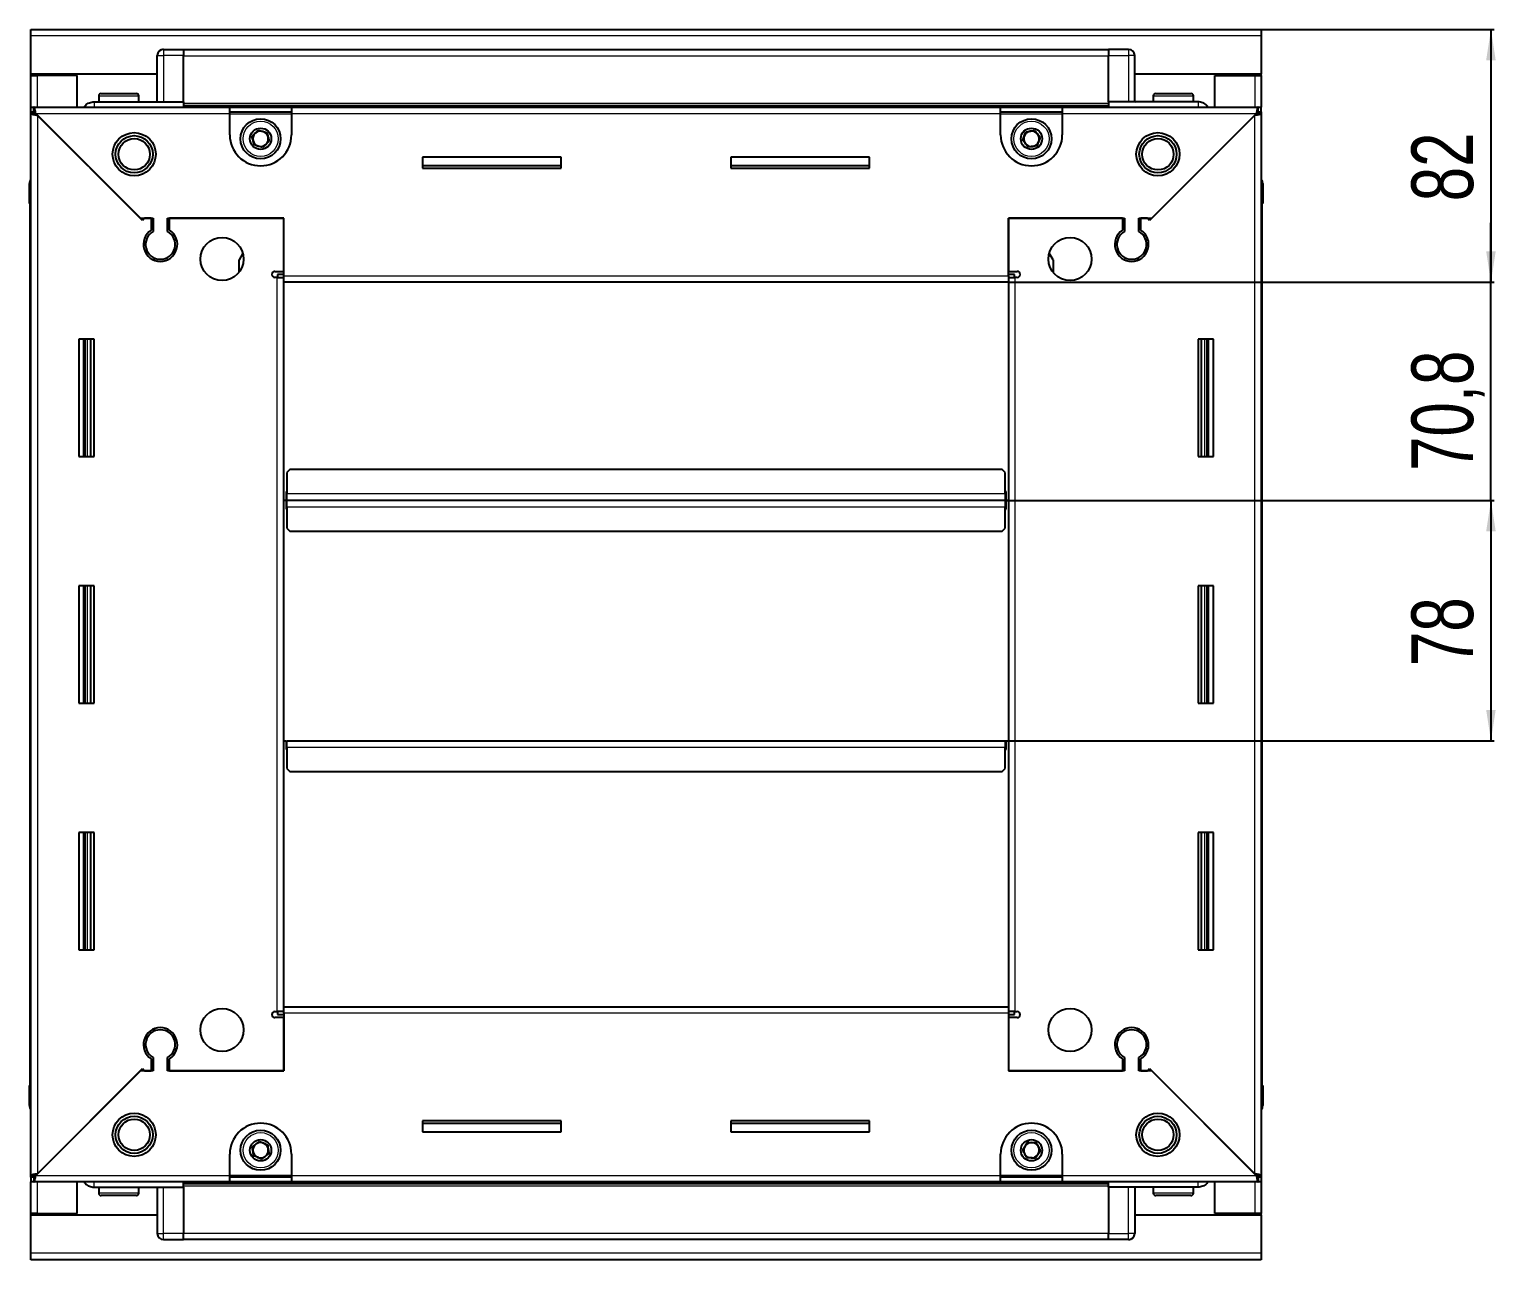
# Model space of a CAD drawing. Header units: millimetres. Extents: x 1021 to 4016, y -989 to 1486.
# Drawn here: x 3540.7 to 4016.3, y 943.2 to 1342.2 of the extents above; entities that cross this region are included whole.
import ezdxf

# ---------------------------------------------------------------- set-up
doc = ezdxf.new("R2010")
doc.units = ezdxf.units.MM
doc.layers.add('FORMAT', color=7, linetype='Continuous')
doc.styles.add('SLDTEXTSTYLE0', font='TXT', dxfattribs={"width": 0.75})
doc.dimstyles.new('SLDDIMSTYLE0', dxfattribs={"dimtxt": 20, "dimasz": 10, "dimexe": 0, "dimexo": 0.0625, "dimgap": 5, "dimtad": 2, "dimdec": 1, "dimrnd": 1e-09, "dimzin": 12, "dimdsep": 46, "dimtxsty": 'SLDTEXTSTYLE0', "dimsah": 1, "dimcen": 0.09, "dimadec": 0, "dimazin": 3, "dimtfac": 1, "dimtofl": 0, "dimtmove": 0, "dimatfit": 3, "dimfxl": 0, "dimfrac": 2, "dimtolj": 1, "dimtzin": 12, "dimarcsym": 0})
doc.dimstyles.new('SLDDIMSTYLE1', dxfattribs={"dimtxt": 20, "dimasz": 10, "dimexe": 0, "dimexo": 0.0625, "dimgap": 5, "dimtad": 2, "dimdec": 1, "dimrnd": 1e-09, "dimzin": 12, "dimdsep": 46, "dimtxsty": 'SLDTEXTSTYLE0', "dimsah": 1, "dimcen": 0.09, "dimadec": 0, "dimazin": 3, "dimtfac": 1, "dimtmove": 0, "dimatfit": 0, "dimfxl": 0, "dimfrac": 2, "dimtolj": 1, "dimtzin": 12, "dimarcsym": 0})

# ---------------------------------------------------------------- blocks, each defined once
blk = doc.blocks.new('_D_5')
at = {"layer": 'FORMAT'}
for p, q in [((3940.23, 1342.16), (4015.72, 1342.16)), ((4014.72, 1342.16), (4014.72, 1260.16)), ((3858.23, 1260.16), (4015.72, 1260.16))]:
    blk.add_line(p, q, dxfattribs=at)
for points in [[(4014.72, 1342.16), (4013.18, 1332.16), (4016.26, 1332.16)], [(4014.72, 1260.16), (4016.26, 1270.16), (4013.18, 1270.16)]]:
    blk.add_solid(points, dxfattribs=at)
at = {"layer": 'FORMAT', "insert": (3988.94, 1286.39), "char_height": 20, "attachment_point": 1, "rotation": 90, "style": 'SLDTEXTSTYLE0'}
blk.add_mtext('82', dxfattribs=at)
blk = doc.blocks.new('_D_6')
at = {"layer": 'FORMAT'}
for p, q in [((4014.72, 1260.16), (4014.72, 1279.39)), ((3858.23, 1260.16), (4015.72, 1260.16)), ((4014.72, 1189.41), (4014.72, 1260.16)), ((3857.23, 1189.41), (4015.72, 1189.41)), ((4014.72, 1189.41), (4014.72, 1170.18))]:
    blk.add_line(p, q, dxfattribs=at)
for points in [[(4014.72, 1260.16), (4016.26, 1270.16), (4013.18, 1270.16)], [(4014.72, 1189.41), (4013.18, 1179.41), (4016.26, 1179.41)]]:
    blk.add_solid(points, dxfattribs=at)
at = {"layer": 'FORMAT', "insert": (3988.94, 1198.93), "char_height": 20, "attachment_point": 1, "rotation": 90, "style": 'SLDTEXTSTYLE0'}
blk.add_mtext('70,8', dxfattribs=at)
blk = doc.blocks.new('_D_7')
at = {"layer": 'FORMAT'}
for p, q in [((3857.23, 1189.41), (4015.72, 1189.41)), ((4014.72, 1189.41), (4014.72, 1111.46)), ((3857.23, 1111.46), (4015.72, 1111.46))]:
    blk.add_line(p, q, dxfattribs=at)
for points in [[(4014.72, 1189.41), (4013.18, 1179.41), (4016.26, 1179.41)], [(4014.72, 1111.46), (4016.26, 1121.46), (4013.18, 1121.46)]]:
    blk.add_solid(points, dxfattribs=at)
at = {"layer": 'FORMAT', "insert": (3988.94, 1135.66), "char_height": 20, "attachment_point": 1, "rotation": 90, "style": 'SLDTEXTSTYLE0'}
blk.add_mtext('78', dxfattribs=at)

msp = doc.modelspace()

# ---------------------------------------------------------------- linework, layer by layer
at = {"color": 7, "linetype": 'Continuous', "lineweight": 25}
for p, q in [((3541.22, 1340.06), (3541.22, 1342.16)), ((3541.22, 1342.16), (3940.22, 1342.16)), ((3940.22, 1342.16), (3940.22, 1340.06)), ((3541.22, 1327.66), (3541.22, 1340.06)), ((3940.22, 1340.06), (3940.22, 1327.66)), ((3582.22, 1318.66), (3582.22, 1333.66)), ((3582.89, 1335.16), (3582.89, 1335.16)), ((3584.22, 1335.66), (3590.72, 1335.66)), ((3584.22, 1335.66), (3590.72, 1335.66)), ((3590.72, 1335.66), (3590.72, 1335.66)), ((3590.72, 1335.66), (3590.72, 1335.66)), ((3590.72, 1335.66), (3590.72, 1333.66)), ((3890.72, 1335.51), (3590.72, 1335.51)), ((3590.72, 1318.66), (3590.72, 1333.66)), ((3890.72, 1335.66), (3890.72, 1335.66)), ((3897.22, 1335.66), (3890.72, 1335.66)), ((3897.22, 1335.66), (3890.72, 1335.66)), ((3890.72, 1335.66), (3890.72, 1333.66)), ((3890.72, 1318.66), (3890.72, 1333.66)), ((3899.22, 1333.66), (3899.22, 1333.66)), ((3899.22, 1318.66), (3899.22, 1333.66)), ((3582.22, 1327.66), (3541.22, 1327.66)), ((3541.22, 1327.16), (3541.22, 1327.66)), ((3541.22, 1316.91), (3541.22, 1327.16)), ((3541.22, 1327.16), (3543.32, 1327.16)), ((3542.72, 1327.16), (3542.72, 1327.66)), ((3556.22, 1327.16), (3543.32, 1327.16)), ((3556.22, 1316.91), (3556.22, 1327.16)), ((3940.22, 1327.66), (3899.22, 1327.66)), ((3925.22, 1327.16), (3938.12, 1327.16)), ((3925.22, 1316.91), (3925.22, 1327.16)), ((3938.12, 1327.16), (3940.22, 1327.16)), ((3938.72, 1327.16), (3938.72, 1327.66)), ((3940.22, 1327.16), (3940.22, 1327.66)), ((3940.22, 1327.16), (3940.22, 1316.91)), ((3561.72, 1318.66), (3590.72, 1318.66)), ((3563.22, 1320.56), (3563.22, 1318.66)), ((3564.02, 1321.36), (3575.42, 1321.36)), ((3576.22, 1318.66), (3576.22, 1320.56)), ((3590.72, 1318.66), (3590.72, 1318.16)), ((3590.72, 1317.51), (3890.72, 1317.51)), ((3919.72, 1318.66), (3890.72, 1318.66)), ((3890.72, 1318.66), (3890.72, 1318.16)), ((3905.22, 1320.56), (3905.22, 1318.66)), ((3906.02, 1321.36), (3917.42, 1321.36)), ((3918.22, 1318.66), (3918.22, 1320.56)), ((3541.22, 1315.41), (3541.22, 1316.91)), ((3541.22, 1316.91), (3542.22, 1316.91)), ((3541.22, 1314.91), (3541.22, 1315.41)), ((3541.22, 1315.41), (3542.22, 1315.41)), ((3541.22, 970.41), (3541.22, 1314.91)), ((3542.72, 1314.91), (3541.22, 1314.91)), ((3542.22, 1316.91), (3605.72, 1316.91)), ((3542.22, 1315.41), (3542.22, 1316.91)), ((3542.82, 1314.81), (3576.72, 1280.91)), ((3577.42, 1280.21), (3543.32, 1314.31)), ((3605.72, 1314.81), (3605.72, 1316.91)), ((3605.72, 1316.91), (3625.72, 1316.91)), ((3605.72, 1315.41), (3625.72, 1315.41)), ((3605.72, 1307.91), (3605.72, 1314.81)), ((3625.72, 1316.91), (3625.72, 1314.81)), ((3625.72, 1316.91), (3855.72, 1316.91)), ((3625.72, 1314.81), (3625.72, 1307.91)), ((3855.72, 1314.81), (3855.72, 1316.91)), ((3855.72, 1316.91), (3875.72, 1316.91)), ((3855.72, 1315.41), (3875.72, 1315.41)), ((3855.72, 1307.91), (3855.72, 1314.81)), ((3875.72, 1316.91), (3939.22, 1316.91)), ((3875.72, 1316.91), (3875.72, 1314.81)), ((3875.72, 1314.81), (3875.72, 1307.91)), ((3938.12, 1314.31), (3904.02, 1280.21)), ((3904.72, 1280.91), (3938.62, 1314.81)), ((3938.72, 1314.91), (3940.22, 1314.91)), ((3939.22, 1315.41), (3939.22, 1316.91)), ((3939.22, 1316.91), (3940.22, 1316.91)), ((3939.22, 1315.41), (3940.22, 1315.41)), ((3940.22, 1315.41), (3940.22, 1316.91)), ((3940.22, 1315.41), (3940.22, 1314.91)), ((3940.22, 1314.91), (3940.22, 970.41)), ((3713.22, 1300.66), (3668.22, 1300.66)), ((3668.22, 1300.66), (3668.22, 1297.16)), ((3713.22, 1297.16), (3713.22, 1300.66)), ((3813.22, 1300.66), (3768.22, 1300.66)), ((3768.22, 1300.66), (3768.22, 1297.16)), ((3813.22, 1297.16), (3813.22, 1300.66)), ((3713.22, 1297.91), (3668.22, 1297.91)), ((3668.22, 1297.16), (3713.22, 1297.16)), ((3813.22, 1297.91), (3768.22, 1297.91)), ((3768.22, 1297.16), (3813.22, 1297.16)), ((3940.22, 1293.49), (3940.22, 1293.49)), ((3540.72, 1292.16), (3540.72, 1285.66)), ((3540.72, 1285.66), (3540.72, 1292.16)), ((3940.72, 1292.16), (3940.72, 1285.66)), ((3940.72, 1285.66), (3940.72, 1292.16)), ((3540.72, 1285.66), (3540.72, 1285.66)), ((3541.22, 1285.66), (3540.72, 1285.66)), ((3540.87, 1285.66), (3540.87, 999.66)), ((3940.22, 1285.66), (3940.72, 1285.66)), ((3940.57, 999.66), (3940.57, 1285.66)), ((3940.72, 1285.66), (3940.72, 1285.66)), ((3940.72, 1285.66), (3940.72, 1285.66)), ((3576.72, 1280.91), (3580.92, 1280.91)), ((3578.12, 1280.91), (3577.42, 1280.21)), ((3580.22, 1280.91), (3578.12, 1280.91)), ((3580.22, 1280.91), (3580.22, 1277.02)), ((3580.92, 1280.91), (3580.92, 1276.63)), ((3585.52, 1280.91), (3623.22, 1280.91)), ((3585.52, 1276.63), (3585.52, 1280.91)), ((3586.22, 1277.02), (3586.22, 1280.91)), ((3623.22, 1280.91), (3586.22, 1280.91)), ((3623.22, 1262.26), (3623.22, 1280.91)), ((3623.22, 1263.66), (3623.22, 1280.91)), ((3858.22, 1280.91), (3895.92, 1280.91)), ((3858.22, 1262.26), (3858.22, 1280.91)), ((3858.22, 1280.91), (3858.22, 1263.66)), ((3895.22, 1280.91), (3858.22, 1280.91)), ((3895.22, 1280.91), (3895.22, 1277.02)), ((3895.92, 1280.91), (3895.92, 1276.63)), ((3900.52, 1280.91), (3904.72, 1280.91)), ((3900.52, 1276.63), (3900.52, 1280.91)), ((3903.32, 1280.91), (3901.22, 1280.91)), ((3901.22, 1277.02), (3901.22, 1280.91)), ((3904.02, 1280.21), (3903.32, 1280.91)), ((3581.22, 1268.05), (3581.22, 1267.29)), ((3609.96, 1269.56), (3608.72, 1267.41)), ((3608.72, 1263.33), (3608.72, 1267.41)), ((3872.72, 1267.41), (3871.48, 1269.56)), ((3872.72, 1267.41), (3872.72, 1263.33)), ((3900.22, 1268.05), (3900.22, 1267.29)), ((3620.37, 1263.66), (3623.22, 1263.66)), ((3621.12, 1261.66), (3620.37, 1261.66)), ((3621.12, 1261.66), (3623.22, 1261.66)), ((3623.22, 1262.66), (3621.22, 1262.66)), ((3621.22, 1262.66), (3621.22, 1261.66)), ((3623.22, 1260.16), (3623.22, 1262.26)), ((3858.22, 1263.66), (3861.07, 1263.66)), ((3860.22, 1262.66), (3858.22, 1262.66)), ((3858.22, 1262.26), (3858.22, 1260.16)), ((3858.22, 1261.66), (3860.32, 1261.66)), ((3860.22, 1261.66), (3860.22, 1262.66)), ((3861.07, 1261.66), (3860.32, 1261.66)), ((3858.22, 1260.16), (3623.22, 1260.16)), ((3623.22, 1025.16), (3623.22, 1260.16)), ((3858.22, 1260.16), (3858.22, 1025.16)), ((3561.72, 1241.66), (3556.72, 1241.66)), ((3556.72, 1241.66), (3556.72, 1203.66)), ((3558.87, 1203.66), (3558.87, 1241.66)), ((3560.66, 1203.66), (3560.66, 1241.66)), ((3560.69, 1203.66), (3560.69, 1241.66)), ((3561.72, 1203.66), (3561.72, 1241.66)), ((3919.72, 1241.66), (3919.72, 1203.66)), ((3924.72, 1241.66), (3919.72, 1241.66)), ((3920.74, 1241.66), (3920.74, 1203.66)), ((3920.77, 1241.66), (3920.77, 1203.66)), ((3922.57, 1241.66), (3922.57, 1203.66)), ((3924.72, 1203.66), (3924.72, 1241.66)), ((3556.72, 1203.66), (3561.72, 1203.66)), ((3919.72, 1203.66), (3924.72, 1203.66)), ((3625.22, 1199.41), (3624.22, 1198.41)), ((3624.22, 1198.41), (3624.22, 1191.51)), ((3856.22, 1199.41), (3625.22, 1199.41)), ((3857.22, 1198.41), (3856.22, 1199.41)), ((3857.22, 1191.51), (3857.22, 1198.41)), ((3623.97, 1189.41), (3623.22, 1189.41)), ((3624.22, 1192.26), (3623.97, 1192.26)), ((3623.97, 1192.26), (3623.97, 1189.41)), ((3623.97, 1189.41), (3623.97, 1186.56)), ((3624.22, 1189.41), (3624.22, 1191.51)), ((3624.22, 1187.31), (3624.22, 1189.41)), ((3857.22, 1189.41), (3624.22, 1189.41)), ((3857.47, 1192.26), (3857.22, 1192.26)), ((3857.22, 1191.51), (3857.22, 1189.41)), ((3857.22, 1189.41), (3857.22, 1187.31)), ((3857.47, 1189.41), (3857.47, 1192.26)), ((3857.47, 1186.56), (3857.47, 1189.41)), ((3858.22, 1189.41), (3857.47, 1189.41)), ((3623.97, 1186.56), (3624.22, 1186.56)), ((3624.22, 1187.31), (3624.22, 1180.41)), ((3857.22, 1180.41), (3857.22, 1187.31)), ((3857.22, 1186.56), (3857.47, 1186.56)), ((3624.22, 1180.41), (3625.22, 1179.41)), ((3625.22, 1179.41), (3856.22, 1179.41)), ((3856.22, 1179.41), (3857.22, 1180.41)), ((3561.72, 1161.66), (3556.72, 1161.66)), ((3556.72, 1161.66), (3556.72, 1123.66)), ((3558.87, 1123.66), (3558.87, 1161.66)), ((3560.66, 1123.66), (3560.66, 1161.66)), ((3560.69, 1123.66), (3560.69, 1161.66)), ((3561.72, 1123.66), (3561.72, 1161.66)), ((3919.72, 1161.66), (3919.72, 1123.66)), ((3924.72, 1161.66), (3919.72, 1161.66)), ((3920.74, 1161.66), (3920.74, 1123.66)), ((3920.77, 1161.66), (3920.77, 1123.66)), ((3922.57, 1161.66), (3922.57, 1123.66)), ((3924.72, 1123.66), (3924.72, 1161.66)), ((3556.72, 1123.66), (3561.72, 1123.66)), ((3919.72, 1123.66), (3924.72, 1123.66)), ((3623.22, 1111.46), (3623.97, 1111.46)), ((3623.97, 1111.46), (3623.97, 1108.61)), ((3623.97, 1108.61), (3624.22, 1108.61)), ((3624.22, 1109.36), (3624.22, 1111.46)), ((3624.22, 1111.46), (3857.22, 1111.46)), ((3624.22, 1109.36), (3624.22, 1102.46)), ((3857.22, 1111.46), (3857.22, 1109.36)), ((3857.22, 1102.46), (3857.22, 1109.36)), ((3857.22, 1108.61), (3857.47, 1108.61)), ((3857.47, 1108.61), (3857.47, 1111.46)), ((3857.47, 1111.46), (3858.22, 1111.46)), ((3624.22, 1102.46), (3625.22, 1101.46)), ((3625.22, 1101.46), (3856.22, 1101.46)), ((3856.22, 1101.46), (3857.22, 1102.46)), ((3561.72, 1081.66), (3556.72, 1081.66)), ((3556.72, 1081.66), (3556.72, 1043.66)), ((3558.87, 1043.66), (3558.87, 1081.66)), ((3560.66, 1043.66), (3560.66, 1081.66)), ((3560.69, 1043.66), (3560.69, 1081.66)), ((3561.72, 1043.66), (3561.72, 1081.66)), ((3919.72, 1081.66), (3919.72, 1043.66)), ((3924.72, 1081.66), (3919.72, 1081.66)), ((3920.74, 1081.66), (3920.74, 1043.66)), ((3920.77, 1081.66), (3920.77, 1043.66)), ((3922.57, 1081.66), (3922.57, 1043.66)), ((3924.72, 1043.66), (3924.72, 1081.66)), ((3556.72, 1043.66), (3561.72, 1043.66)), ((3919.72, 1043.66), (3924.72, 1043.66)), ((3620.37, 1023.66), (3621.12, 1023.66)), ((3623.22, 1023.66), (3621.12, 1023.66)), ((3621.22, 1023.66), (3621.22, 1022.66)), ((3621.22, 1022.66), (3623.22, 1022.66)), ((3623.22, 1023.06), (3623.22, 1025.16)), ((3623.22, 1025.16), (3858.22, 1025.16)), ((3623.22, 1023.06), (3623.22, 1004.41)), ((3858.22, 1025.16), (3858.22, 1023.06)), ((3860.32, 1023.66), (3858.22, 1023.66)), ((3858.22, 1023.06), (3858.22, 1004.41)), ((3858.22, 1022.66), (3860.22, 1022.66)), ((3860.22, 1022.66), (3860.22, 1023.66)), ((3860.32, 1023.66), (3861.07, 1023.66)), ((3581.22, 1018.04), (3581.22, 1017.28)), ((3623.22, 1021.66), (3620.37, 1021.66)), ((3623.22, 1004.41), (3623.22, 1021.66)), ((3858.22, 1021.66), (3858.22, 1004.41)), ((3861.07, 1021.66), (3858.22, 1021.66)), ((3900.22, 1018.04), (3900.22, 1017.28)), ((3580.22, 1008.3), (3580.22, 1004.41)), ((3580.92, 1008.7), (3580.92, 1004.41)), ((3585.52, 1004.41), (3585.52, 1008.7)), ((3586.22, 1004.41), (3586.22, 1008.3)), ((3895.22, 1008.3), (3895.22, 1004.41)), ((3895.92, 1008.7), (3895.92, 1004.41)), ((3900.52, 1004.41), (3900.52, 1008.7)), ((3901.22, 1004.41), (3901.22, 1008.3)), ((3576.72, 1004.41), (3542.82, 970.51)), ((3543.32, 971.01), (3577.42, 1005.11)), ((3580.92, 1004.41), (3576.72, 1004.41)), ((3577.42, 1005.11), (3578.12, 1004.41)), ((3578.12, 1004.41), (3580.22, 1004.41)), ((3623.22, 1004.41), (3585.52, 1004.41)), ((3586.22, 1004.41), (3623.22, 1004.41)), ((3895.92, 1004.41), (3858.22, 1004.41)), ((3858.22, 1004.41), (3895.22, 1004.41)), ((3904.72, 1004.41), (3900.52, 1004.41)), ((3901.22, 1004.41), (3903.32, 1004.41)), ((3903.32, 1004.41), (3904.02, 1005.11)), ((3904.02, 1005.11), (3938.12, 971.01)), ((3938.62, 970.51), (3904.72, 1004.41)), ((3540.72, 993.16), (3540.72, 999.66)), ((3540.72, 999.66), (3540.72, 999.66)), ((3540.72, 999.66), (3540.72, 999.66)), ((3540.72, 999.66), (3540.72, 993.16)), ((3541.22, 999.66), (3540.72, 999.66)), ((3940.22, 999.66), (3940.72, 999.66)), ((3940.72, 999.66), (3940.72, 999.66)), ((3940.72, 993.16), (3940.72, 999.66)), ((3940.72, 999.66), (3940.72, 993.16)), ((3541.22, 991.84), (3541.22, 991.84)), ((3713.22, 988.16), (3668.22, 988.16)), ((3668.22, 988.16), (3668.22, 984.66)), ((3668.22, 987.41), (3713.22, 987.41)), ((3668.22, 984.66), (3713.22, 984.66)), ((3713.22, 984.66), (3713.22, 988.16)), ((3813.22, 988.16), (3768.22, 988.16)), ((3768.22, 988.16), (3768.22, 984.66)), ((3768.22, 987.41), (3813.22, 987.41)), ((3768.22, 984.66), (3813.22, 984.66)), ((3813.22, 984.66), (3813.22, 988.16)), ((3605.72, 970.51), (3605.72, 977.41)), ((3625.72, 977.41), (3625.72, 970.51)), ((3855.72, 970.51), (3855.72, 977.41)), ((3875.72, 977.41), (3875.72, 970.51)), ((3541.22, 969.91), (3541.22, 970.41)), ((3542.72, 970.41), (3541.22, 970.41)), ((3605.72, 968.41), (3605.72, 970.51)), ((3625.72, 970.51), (3625.72, 968.41)), ((3855.72, 968.41), (3855.72, 970.51)), ((3875.72, 970.51), (3875.72, 968.41)), ((3938.72, 970.41), (3940.22, 970.41)), ((3940.22, 970.41), (3940.22, 969.91)), ((3541.22, 969.91), (3541.22, 968.41)), ((3542.22, 969.91), (3541.22, 969.91)), ((3541.22, 958.16), (3541.22, 968.41)), ((3542.22, 968.41), (3541.22, 968.41)), ((3542.22, 969.91), (3542.22, 968.41)), ((3605.72, 968.41), (3542.22, 968.41)), ((3556.22, 958.16), (3556.22, 968.41)), ((3561.72, 966.66), (3590.72, 966.66)), ((3563.22, 966.66), (3563.22, 964.76)), ((3576.22, 964.76), (3576.22, 966.66)), ((3582.22, 966.66), (3582.22, 951.66)), ((3890.72, 967.81), (3590.72, 967.81)), ((3590.72, 966.66), (3590.72, 967.16)), ((3590.72, 966.66), (3590.72, 951.66)), ((3625.72, 969.91), (3605.72, 969.91)), ((3625.72, 968.41), (3605.72, 968.41)), ((3855.72, 968.41), (3625.72, 968.41)), ((3875.72, 969.91), (3855.72, 969.91)), ((3875.72, 968.41), (3855.72, 968.41)), ((3939.22, 968.41), (3875.72, 968.41)), ((3890.72, 966.66), (3890.72, 967.16)), ((3919.72, 966.66), (3890.72, 966.66)), ((3890.72, 966.66), (3890.72, 951.66)), ((3899.22, 966.66), (3899.22, 951.66)), ((3905.22, 966.66), (3905.22, 964.76)), ((3918.22, 964.76), (3918.22, 966.66)), ((3925.22, 958.16), (3925.22, 968.41)), ((3939.22, 969.91), (3939.22, 968.41)), ((3940.22, 969.91), (3939.22, 969.91)), ((3940.22, 968.41), (3939.22, 968.41)), ((3940.22, 969.91), (3940.22, 968.41)), ((3940.22, 968.41), (3940.22, 958.16)), ((3567.79, 963.96), (3564.02, 963.96)), ((3575.42, 963.96), (3567.79, 963.96)), ((3913.01, 963.96), (3906.02, 963.96)), ((3917.42, 963.96), (3913.01, 963.96)), ((3543.32, 958.16), (3541.22, 958.16)), ((3541.22, 957.66), (3541.22, 958.16)), ((3541.22, 945.26), (3541.22, 957.66)), ((3541.22, 957.66), (3582.22, 957.66)), ((3542.72, 957.66), (3542.72, 958.16)), ((3543.32, 958.16), (3556.22, 958.16)), ((3899.22, 957.66), (3940.22, 957.66)), ((3938.12, 958.16), (3925.22, 958.16)), ((3940.22, 958.16), (3938.12, 958.16)), ((3938.72, 957.66), (3938.72, 958.16)), ((3940.22, 957.66), (3940.22, 958.16)), ((3940.22, 957.66), (3940.22, 945.26)), ((3582.22, 951.66), (3582.22, 951.66)), ((3590.72, 949.66), (3590.72, 951.66)), ((3890.72, 949.66), (3890.72, 951.66)), ((3584.22, 949.66), (3590.72, 949.66)), ((3584.22, 949.66), (3590.72, 949.66)), ((3590.72, 949.81), (3890.72, 949.81)), ((3590.72, 949.66), (3590.72, 949.66)), ((3897.22, 949.66), (3890.72, 949.66)), ((3890.72, 949.66), (3890.72, 949.66)), ((3890.72, 949.66), (3890.72, 949.66)), ((3897.22, 949.66), (3890.72, 949.66)), ((3898.54, 950.16), (3898.54, 950.16)), ((3541.22, 943.16), (3541.22, 945.26)), ((3940.22, 943.16), (3541.22, 943.16)), ((3940.22, 945.26), (3940.22, 943.16))]:
    msp.add_line(p, q, dxfattribs=at)
at = {"color": 8, "linetype": 'Continuous', "lineweight": 18}
for p, q in [((3940.22, 1340.06), (3541.22, 1340.06)), ((3582.22, 1333.66), (3584.22, 1333.66)), ((3584.22, 1335.66), (3584.22, 1333.66)), ((3584.22, 1333.66), (3584.22, 1318.66)), ((3590.72, 1333.66), (3584.22, 1333.66)), ((3890.72, 1333.51), (3590.72, 1333.51)), ((3890.72, 1333.66), (3897.22, 1333.66)), ((3897.22, 1335.66), (3897.22, 1333.66)), ((3897.22, 1333.66), (3897.22, 1318.66)), ((3899.22, 1333.66), (3897.22, 1333.66)), ((3543.32, 1327.16), (3543.32, 1327.66)), ((3543.32, 1316.91), (3543.32, 1327.16)), ((3938.12, 1327.66), (3938.12, 1327.16)), ((3938.12, 1327.16), (3938.12, 1316.91)), ((3563.22, 1320.56), (3576.22, 1320.56)), ((3890.72, 1318.16), (3590.72, 1318.16)), ((3905.22, 1320.56), (3918.22, 1320.56)), ((3605.72, 1314.81), (3542.82, 1314.81)), ((3543.32, 1314.31), (3543.32, 971.01)), ((3890.72, 1316.93), (3590.72, 1316.93)), ((3605.72, 1314.81), (3625.72, 1314.81)), ((3855.72, 1314.81), (3625.72, 1314.81)), ((3855.72, 1314.81), (3875.72, 1314.81)), ((3938.62, 1314.81), (3875.72, 1314.81)), ((3938.12, 971.01), (3938.12, 1314.31)), ((3541.22, 1292.16), (3540.72, 1292.16)), ((3940.22, 1292.16), (3940.72, 1292.16)), ((3621.12, 1023.66), (3621.12, 1261.66)), ((3623.22, 1262.26), (3858.22, 1262.26)), ((3860.32, 1261.66), (3860.32, 1023.66)), ((3558.22, 1241.66), (3558.22, 1203.66)), ((3559.45, 1241.66), (3559.45, 1203.66)), ((3921.98, 1203.66), (3921.98, 1241.66)), ((3923.22, 1203.66), (3923.22, 1241.66)), ((3857.22, 1191.51), (3624.22, 1191.51)), ((3624.22, 1187.31), (3857.22, 1187.31)), ((3558.22, 1161.66), (3558.22, 1123.66)), ((3559.45, 1161.66), (3559.45, 1123.66)), ((3921.98, 1123.66), (3921.98, 1161.66)), ((3923.22, 1123.66), (3923.22, 1161.66)), ((3624.22, 1109.36), (3857.22, 1109.36)), ((3558.22, 1081.66), (3558.22, 1043.66)), ((3559.45, 1081.66), (3559.45, 1043.66)), ((3921.98, 1043.66), (3921.98, 1081.66)), ((3923.22, 1043.66), (3923.22, 1081.66)), ((3858.22, 1023.06), (3623.22, 1023.06)), ((3541.22, 993.16), (3540.72, 993.16)), ((3940.22, 993.16), (3940.72, 993.16)), ((3542.82, 970.51), (3605.72, 970.51)), ((3625.72, 970.51), (3605.72, 970.51)), ((3625.72, 970.51), (3855.72, 970.51)), ((3875.72, 970.51), (3855.72, 970.51)), ((3875.72, 970.51), (3938.62, 970.51)), ((3543.32, 958.16), (3543.32, 968.41)), ((3584.22, 951.66), (3584.22, 966.66)), ((3590.72, 968.4), (3890.72, 968.4)), ((3590.72, 967.16), (3890.72, 967.16)), ((3897.22, 951.66), (3897.22, 966.66)), ((3938.12, 968.41), (3938.12, 958.16)), ((3567.52, 964.76), (3563.22, 964.76)), ((3576.22, 964.76), (3567.52, 964.76)), ((3913.19, 964.76), (3905.22, 964.76)), ((3918.22, 964.76), (3913.19, 964.76)), ((3543.32, 957.66), (3543.32, 958.16)), ((3938.12, 958.16), (3938.12, 957.66)), ((3582.22, 951.66), (3584.22, 951.66)), ((3590.72, 951.66), (3584.22, 951.66)), ((3584.22, 949.66), (3584.22, 951.66)), ((3590.72, 951.81), (3890.72, 951.81)), ((3890.72, 951.66), (3897.22, 951.66)), ((3899.22, 951.66), (3897.22, 951.66)), ((3897.22, 949.66), (3897.22, 951.66)), ((3940.22, 945.26), (3541.22, 945.26))]:
    msp.add_line(p, q, dxfattribs=at)
at = {"color": 7, "linetype": 'Continuous', "lineweight": 25}
for centre, radius in [((3615.72, 1306.66), 6.5), ((3865.72, 1306.66), 6.5), ((3574.72, 1301.66), 7), ((3615.72, 1306.66), 3.46), ((3865.72, 1306.66), 3.46), ((3906.72, 1301.66), 7), ((3574.72, 1301.66), 6.03), ((3574.72, 1301.66), 5.1), ((3906.72, 1301.66), 6.03), ((3906.72, 1301.66), 5.1), ((3603.22, 1267.66), 7), ((3878.22, 1267.66), 7), ((3603.22, 1017.66), 7), ((3878.22, 1017.66), 7), ((3574.72, 983.66), 7), ((3574.72, 983.66), 6.03), ((3906.72, 983.66), 7), ((3906.72, 983.66), 6.03), ((3574.72, 983.66), 5.1), ((3615.72, 978.66), 6.5), ((3865.72, 978.66), 6.5), ((3906.72, 983.66), 5.1), ((3615.72, 978.66), 3.46), ((3865.72, 978.66), 3.46)]:
    msp.add_circle(centre, radius, dxfattribs=at)
at = {"color": 8, "linetype": 'Continuous', "lineweight": 18}
for centre in [(3615.72, 1306.66), (3865.72, 1306.66), (3615.72, 978.66), (3865.72, 978.66)]:
    msp.add_circle(centre, 5.7, dxfattribs=at)
at = {"color": 7, "linetype": 'Continuous', "lineweight": 25}
for centre, radius, start, end in [((3584.22, 1333.66), 2, 90, 180), ((3584.22, 1333.66), 2, 90, 131.4096), ((3897.22, 1333.66), 2, 0, 90), ((3897.22, 1333.66), 2, 0, 90), ((3564.02, 1320.56), 0.8, 90, 180), ((3575.42, 1320.56), 0.8, 0, 90), ((3582.02, 1318.86), 0.2, 270, 0), ((3899.42, 1318.86), 0.2, 180, 270), ((3906.02, 1320.56), 0.8, 90, 180), ((3917.42, 1320.56), 0.8, 0, 90), ((3615.72, 1307.91), 10, 180, 270), ((3615.72, 1306.66), 2.5, 134.0156, 194.0156), ((3615.72, 1306.66), 2.5, 74.0156, 134.0156), ((3615.72, 1307.91), 10, 270, 0), ((3615.72, 1306.66), 2.5, 14.0156, 74.0156), ((3865.72, 1307.91), 10, 180, 270), ((3865.72, 1306.66), 2.5, 100.1116, 160.1116), ((3865.72, 1306.66), 2.5, 40.1116, 100.1116), ((3865.72, 1307.91), 10, 270, 0), ((3865.72, 1306.66), 2.5, 340.1116, 40.1116), ((3615.72, 1306.66), 2.5, 194.0156, 254.0156), ((3615.72, 1306.66), 2.5, 254.0156, 314.0156), ((3615.72, 1306.66), 2.5, 314.0156, 14.0156), ((3865.72, 1306.66), 2.5, 160.1116, 220.1116), ((3865.72, 1306.66), 2.5, 220.1116, 280.1116), ((3865.72, 1306.66), 2.5, 280.1116, 340.1116), ((3542.72, 1292.16), 2, 138.5904, 180), ((3938.72, 1292.16), 2, 0, 41.3942), ((3583.22, 1272.41), 5.5, 123.0557, 56.9443), ((3583.22, 1272.41), 4.8, 118.631, 61.369), ((3898.22, 1272.41), 5.5, 123.0557, 56.9443), ((3898.22, 1272.41), 4.8, 118.631, 61.369), ((3620.37, 1262.66), 1, 90, 270), ((3861.07, 1262.66), 1, 270, 90), ((3620.37, 1022.66), 1, 90, 270), ((3861.07, 1022.66), 1, 270, 90), ((3583.22, 1012.91), 5.5, 303.0557, 236.9443), ((3583.22, 1012.91), 4.8, 298.631, 241.369), ((3898.22, 1012.91), 5.5, 303.0557, 236.9443), ((3898.22, 1012.91), 4.8, 298.631, 241.369), ((3542.72, 993.16), 2, 180, 221.3942), ((3938.72, 993.16), 2, 318.5904, 0), ((3615.72, 977.41), 10, 90, 180), ((3615.72, 977.41), 10, 0, 90), ((3865.72, 977.41), 10, 90, 180), ((3865.72, 977.41), 10, 0, 90), ((3615.72, 978.66), 2.5, 127.474, 187.474), ((3615.72, 978.66), 2.5, 67.474, 127.474), ((3615.72, 978.66), 2.5, 7.474, 67.474), ((3865.72, 978.66), 2.5, 147.0424, 207.0424), ((3865.72, 978.66), 2.5, 87.0424, 147.0424), ((3865.72, 978.66), 2.5, 27.0424, 87.0424), ((3865.72, 978.66), 2.5, 327.0424, 27.0424), ((3615.72, 978.66), 2.5, 187.474, 247.474), ((3615.72, 978.66), 2.5, 247.474, 307.474), ((3615.72, 978.66), 2.5, 307.474, 7.474), ((3865.72, 978.66), 2.5, 207.0424, 267.0424), ((3865.72, 978.66), 2.5, 267.0424, 327.0424), ((3582.02, 966.46), 0.2, 0, 90), ((3899.42, 966.46), 0.2, 90, 180), ((3564.02, 964.76), 0.8, 180, 270), ((3575.42, 964.76), 0.8, 270, 360), ((3906.02, 964.76), 0.8, 180, 270), ((3917.42, 964.76), 0.8, 270, 0), ((3584.22, 951.66), 2, 180, 270), ((3897.22, 951.66), 2, 270, 0), ((3897.22, 951.66), 2, 270, 288.58), ((3897.22, 951.66), 2, 303.942, 311.4096)]:
    msp.add_arc(centre, radius, start, end, dxfattribs=at)
for points, knots in [([(3558.5, 1316.91), (3558.62, 1317.11), (3559.01, 1317.76), (3560.16, 1318.47), (3561.2, 1318.6), (3561.72, 1318.66)], [0, 0, 0, 0, 0.18225, 0.591125, 1, 1, 1, 1]), ([(3590.72, 1318.66), (3590.72, 1318.63), (3590.72, 1318.55), (3590.72, 1317.93), (3590.72, 1317.35), (3590.72, 1316.96), (3590.72, 1316.93)], [0, 0, 0, 0, 0.324279, 0.648558, 0.972836, 1, 1, 1, 1]), ([(3890.72, 1318.66), (3890.72, 1318.63), (3890.72, 1318.55), (3890.72, 1317.93), (3890.72, 1317.35), (3890.72, 1316.96), (3890.72, 1316.93)], [0, 0, 0, 0, 0.324279, 0.648558, 0.972836, 1, 1, 1, 1]), ([(3922.93, 1316.91), (3922.81, 1317.11), (3922.42, 1317.76), (3921.27, 1318.47), (3920.23, 1318.6), (3919.72, 1318.66)], [0, 0, 0, 0, 0.18225, 0.591125, 1, 1, 1, 1]), ([(3541.22, 1314.91), (3541.24, 1314.87), (3541.3, 1314.78), (3541.69, 1314.64), (3542.25, 1314.51), (3542.83, 1314.4), (3543.19, 1314.34), (3543.32, 1314.31)], [0, 0, 0, 0, 0.230255, 0.448522, 0.666786, 0.88505, 1, 1, 1, 1]), ([(3542.82, 1314.81), (3542.77, 1315.07), (3542.68, 1315.56), (3542.55, 1316.2), (3542.42, 1316.67), (3542.31, 1316.89), (3542.24, 1316.91), (3542.22, 1316.91)], [0, 0, 0, 0, 0.230255, 0.448522, 0.666786, 0.88505, 1, 1, 1, 1]), ([(3938.12, 1314.31), (3938.37, 1314.36), (3938.86, 1314.45), (3939.5, 1314.58), (3939.97, 1314.71), (3940.19, 1314.82), (3940.21, 1314.89), (3940.22, 1314.91)], [0, 0, 0, 0, 0.2302553, 0.4485219, 0.6667858, 0.8850496, 1, 1, 1, 1]), ([(3939.22, 1316.91), (3939.17, 1316.89), (3939.08, 1316.84), (3938.95, 1316.44), (3938.82, 1315.88), (3938.71, 1315.3), (3938.64, 1314.94), (3938.62, 1314.81)], [0, 0, 0, 0, 0.230255, 0.448522, 0.666786, 0.88505, 1, 1, 1, 1]), ([(3612.94, 1307.46), (3613.31, 1307.82), (3614.01, 1308.49), (3614.7, 1309.15), (3615.02, 1309.46)], [0, 0, 0, 0, 0.5346859, 1, 1, 1, 1]), ([(3615.02, 1309.46), (3615.51, 1309.32), (3616.44, 1309.06), (3617.36, 1308.79), (3617.79, 1308.67)], [0, 0, 0, 0, 0.534686, 1, 1, 1, 1]), ([(3617.79, 1308.67), (3617.82, 1308.55), (3617.97, 1307.97), (3618.21, 1307), (3618.41, 1306.2), (3618.49, 1305.87)], [0, 0, 0, 0, 0.133125, 0.637099, 1, 1, 1, 1]), ([(3862.87, 1306.16), (3862.92, 1306.27), (3863.12, 1306.84), (3863.46, 1307.77), (3863.74, 1308.55), (3863.86, 1308.87)], [0, 0, 0, 0, 0.1331247, 0.6370994, 1, 1, 1, 1]), ([(3863.86, 1308.87), (3864.36, 1308.96), (3865.31, 1309.13), (3866.26, 1309.3), (3866.7, 1309.38)], [0, 0, 0, 0, 0.534686, 1, 1, 1, 1]), ([(3866.7, 1309.38), (3867.03, 1308.98), (3867.65, 1308.25), (3868.27, 1307.51), (3868.56, 1307.17)], [0, 0, 0, 0, 0.534686, 1, 1, 1, 1]), ([(3613.64, 1304.66), (3613.56, 1304.99), (3613.36, 1305.79), (3613.12, 1306.76), (3612.97, 1307.34), (3612.94, 1307.46)], [0, 0, 0, 0, 0.362901, 0.866875, 1, 1, 1, 1]), ([(3616.42, 1303.86), (3615.92, 1304.01), (3614.99, 1304.27), (3614.07, 1304.54), (3613.64, 1304.66)], [0, 0, 0, 0, 0.534686, 1, 1, 1, 1]), ([(3618.49, 1305.87), (3618.12, 1305.51), (3617.43, 1304.84), (3616.74, 1304.17), (3616.42, 1303.86)], [0, 0, 0, 0, 0.534686, 1, 1, 1, 1]), ([(3864.73, 1303.95), (3864.4, 1304.34), (3863.78, 1305.08), (3863.16, 1305.82), (3862.87, 1306.16)], [0, 0, 0, 0, 0.5346859, 1, 1, 1, 1]), ([(3867.58, 1304.46), (3867.07, 1304.37), (3866.12, 1304.2), (3865.17, 1304.03), (3864.73, 1303.95)], [0, 0, 0, 0, 0.5346859, 1, 1, 1, 1]), ([(3868.56, 1307.17), (3868.44, 1306.85), (3868.16, 1306.07), (3867.82, 1305.14), (3867.62, 1304.57), (3867.58, 1304.46)], [0, 0, 0, 0, 0.3629006, 0.8668753, 1, 1, 1, 1]), ([(3613.05, 979.77), (3613.15, 979.85), (3613.62, 980.21), (3614.41, 980.82), (3615.07, 981.32), (3615.34, 981.53)], [0, 0, 0, 0, 0.133125, 0.637099, 1, 1, 1, 1]), ([(3613.43, 976.91), (3613.36, 977.42), (3613.23, 978.38), (3613.11, 979.33), (3613.05, 979.77)], [0, 0, 0, 0, 0.534686, 1, 1, 1, 1]), ([(3615.34, 981.53), (3615.82, 981.33), (3616.71, 980.96), (3617.6, 980.59), (3618.01, 980.42)], [0, 0, 0, 0, 0.534686, 1, 1, 1, 1]), ([(3618.01, 980.42), (3618.07, 979.91), (3618.2, 978.95), (3618.33, 978), (3618.38, 977.56)], [0, 0, 0, 0, 0.534686, 1, 1, 1, 1]), ([(3862.83, 978.81), (3863.11, 979.25), (3863.64, 980.06), (3864.16, 980.86), (3864.4, 981.24)], [0, 0, 0, 0, 0.534686, 1, 1, 1, 1]), ([(3864.4, 981.24), (3864.53, 981.23), (3865.13, 981.2), (3866.12, 981.15), (3866.94, 981.1), (3867.29, 981.09)], [0, 0, 0, 0, 0.133125, 0.637099, 1, 1, 1, 1]), ([(3867.29, 981.09), (3867.52, 980.63), (3867.96, 979.77), (3868.4, 978.91), (3868.6, 978.52)], [0, 0, 0, 0, 0.534686, 1, 1, 1, 1]), ([(3616.09, 975.8), (3615.62, 976), (3614.72, 976.37), (3613.84, 976.74), (3613.43, 976.91)], [0, 0, 0, 0, 0.534686, 1, 1, 1, 1]), ([(3618.38, 977.56), (3618.11, 977.35), (3617.46, 976.85), (3616.67, 976.24), (3616.19, 975.88), (3616.09, 975.8)], [0, 0, 0, 0, 0.362901, 0.866875, 1, 1, 1, 1]), ([(3864.15, 976.24), (3863.91, 976.7), (3863.47, 977.56), (3863.04, 978.42), (3862.83, 978.81)], [0, 0, 0, 0, 0.534686, 1, 1, 1, 1]), ([(3867.03, 976.09), (3866.69, 976.11), (3865.86, 976.15), (3864.87, 976.2), (3864.27, 976.24), (3864.15, 976.24)], [0, 0, 0, 0, 0.362901, 0.866875, 1, 1, 1, 1]), ([(3868.6, 978.52), (3868.32, 978.08), (3867.79, 977.27), (3867.27, 976.47), (3867.03, 976.09)], [0, 0, 0, 0, 0.534686, 1, 1, 1, 1]), ([(3543.32, 971.01), (3543.06, 970.97), (3542.57, 970.88), (3541.93, 970.74), (3541.46, 970.61), (3541.24, 970.5), (3541.22, 970.44), (3541.22, 970.41)], [0, 0, 0, 0, 0.230255, 0.448522, 0.666786, 0.88505, 1, 1, 1, 1]), ([(3542.22, 968.41), (3542.26, 968.44), (3542.35, 968.49), (3542.49, 968.89), (3542.62, 969.44), (3542.73, 970.02), (3542.79, 970.39), (3542.82, 970.51)], [0, 0, 0, 0, 0.230255, 0.448522, 0.666786, 0.88505, 1, 1, 1, 1]), ([(3940.22, 970.41), (3940.19, 970.46), (3940.14, 970.55), (3939.74, 970.68), (3939.19, 970.81), (3938.61, 970.92), (3938.24, 970.99), (3938.12, 971.01)], [0, 0, 0, 0, 0.2302553, 0.4485219, 0.6667858, 0.8850496, 1, 1, 1, 1]), ([(3938.62, 970.51), (3938.66, 970.26), (3938.75, 969.77), (3938.89, 969.13), (3939.02, 968.66), (3939.13, 968.44), (3939.19, 968.42), (3939.22, 968.41)], [0, 0, 0, 0, 0.2302553, 0.4485219, 0.6667858, 0.8850496, 1, 1, 1, 1]), ([(3558.5, 968.41), (3558.62, 968.21), (3559.01, 967.57), (3560.16, 966.86), (3561.2, 966.73), (3561.72, 966.66)], [0, 0, 0, 0, 0.18225, 0.591125, 1, 1, 1, 1]), ([(3590.72, 966.66), (3590.72, 966.7), (3590.72, 966.78), (3590.72, 967.39), (3590.72, 967.97), (3590.72, 968.37), (3590.72, 968.4)], [0, 0, 0, 0, 0.324279, 0.648558, 0.972836, 1, 1, 1, 1]), ([(3890.72, 966.66), (3890.72, 966.7), (3890.72, 966.78), (3890.72, 967.39), (3890.72, 967.97), (3890.72, 968.37), (3890.72, 968.4)], [0, 0, 0, 0, 0.324279, 0.648558, 0.972836, 1, 1, 1, 1]), ([(3922.93, 968.41), (3922.81, 968.21), (3922.42, 967.57), (3921.27, 966.86), (3920.23, 966.73), (3919.72, 966.66)], [0, 0, 0, 0, 0.18225, 0.591125, 1, 1, 1, 1])]:
    msp.add_open_spline(points, degree=3, knots=knots, dxfattribs=at)
at = {"color": 8, "linetype": 'Continuous', "lineweight": 18}
for points in [[(3561.72, 1318.66), (3561.72, 1318.62), (3561.72, 1318.54), (3561.72, 1318.11), (3561.72, 1317.65), (3561.72, 1317.24), (3561.72, 1316.97), (3561.72, 1316.91)], [(3919.72, 1318.66), (3919.72, 1318.62), (3919.72, 1318.54), (3919.72, 1318.11), (3919.72, 1317.65), (3919.72, 1317.24), (3919.72, 1316.97), (3919.72, 1316.91)], [(3561.72, 966.66), (3561.72, 966.71), (3561.72, 966.78), (3561.72, 967.22), (3561.72, 967.67), (3561.72, 968.09), (3561.72, 968.36), (3561.72, 968.41)], [(3919.72, 966.66), (3919.72, 966.71), (3919.72, 966.78), (3919.72, 967.22), (3919.72, 967.67), (3919.72, 968.09), (3919.72, 968.36), (3919.72, 968.41)]]:
    msp.add_open_spline(points, degree=3, knots=[0, 0, 0, 0, 0.359753, 0.553414, 0.751185, 0.948956, 1, 1, 1, 1], dxfattribs=at)
at = {"color": 7, "linetype": 'Continuous', "lineweight": 25}
for points in [[(3542.82, 1314.81), (3542.77, 1314.89), (3542.67, 1315.05), (3542.52, 1315.25), (3542.37, 1315.39), (3542.27, 1315.41), (3542.22, 1315.41)], [(3542.72, 1314.91), (3542.73, 1314.86), (3542.74, 1314.76), (3542.88, 1314.61), (3543.08, 1314.46), (3543.24, 1314.36), (3543.32, 1314.31)], [(3938.12, 1314.31), (3938.2, 1314.36), (3938.35, 1314.46), (3938.55, 1314.61), (3938.69, 1314.76), (3938.71, 1314.86), (3938.72, 1314.91)], [(3939.22, 1315.41), (3939.17, 1315.41), (3939.07, 1315.39), (3938.92, 1315.25), (3938.77, 1315.05), (3938.67, 1314.89), (3938.62, 1314.81)], [(3542.22, 969.91), (3542.27, 969.92), (3542.37, 969.94), (3542.52, 970.08), (3542.67, 970.28), (3542.77, 970.44), (3542.82, 970.51)], [(3543.32, 971.01), (3543.24, 970.96), (3543.08, 970.86), (3542.88, 970.71), (3542.74, 970.56), (3542.73, 970.46), (3542.72, 970.41)], [(3938.72, 970.41), (3938.71, 970.46), (3938.69, 970.56), (3938.55, 970.71), (3938.35, 970.86), (3938.2, 970.96), (3938.12, 971.01)], [(3938.62, 970.51), (3938.67, 970.44), (3938.77, 970.28), (3938.92, 970.08), (3939.07, 969.94), (3939.17, 969.92), (3939.22, 969.91)]]:
    msp.add_open_spline(points, degree=3, dxfattribs=at)

# ---------------------------------------------------------------- dimensions: what is measured, and where the dimension line sits
at = {"layer": 'FORMAT'}
for base, p1, p2, dimstyle, picture, middle in [((4014.72, 1260.16), (3940.22, 1342.16), (3858.22, 1260.16), 'SLDDIMSTYLE0', '_D_5', (4014.72, 1301.16)), ((4014.71714494, 1260.16403824), (3857.21678804, 1189.41403824), (3858.21678804, 1260.16403824), 'SLDDIMSTYLE1', '_D_6', (4014.71714494, 1224.78903824)), ((4014.71714494, 1111.46403824), (3857.21678804, 1189.41403824), (3857.21678804, 1111.46403824), 'SLDDIMSTYLE0', '_D_7', (4014.71714494, 1150.43903824))]:
    dim = msp.add_linear_dim(base=base, p1=p1, p2=p2, angle=90, dimstyle=dimstyle, dxfattribs=at)
    dim.commit()
    dim.dimension.update_dxf_attribs({"geometry": picture, "text_midpoint": middle, "dimtype": 160})

doc.saveas('drawing.dxf')
